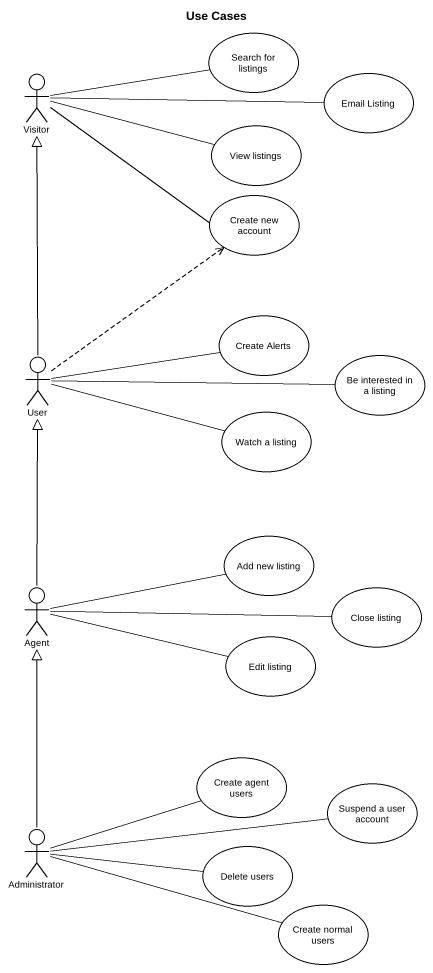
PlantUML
@startuml
title Use Cases
usecase "Search for listings" as Search_for_listings
actor Visitor
usecase "Email Listing" as Email_Listing
usecase "View listings" as View_listings
usecase "Create new account" as Create_new_account
usecase "Create Alerts" as Create_Alerts
actor User
usecase "Be interested in a listing" as Be_interested_in_a_listing
usecase "Watch a listing" as Watch_a_listing
usecase "Add new listing" as Add_new_listing
actor "Agent" as Agent_
usecase "Close listing" as Close_listing
usecase "Edit listing" as Edit_listing
usecase "Create agent users" as Create_agent_users
usecase "Suspend a user account" as Suspend_a_user_account
actor Administrator
usecase "Delete users" as Delete_users
usecase "Create normal users" as Create_normal_users
Visitor -right- Search_for_listings
Visitor -right- Email_Listing
Visitor -right- View_listings
Visitor -right- Create_new_account
User -up-|> Visitor
User .up.> Create_new_account
User -right- Create_Alerts
User -right- Be_interested_in_a_listing
User -right- Watch_a_listing
Agent_ -up-|> User
Agent_ -right- Add_new_listing
Agent_ -right- Close_listing
Agent_ -right- Edit_listing
Administrator -up-|> Agent_
Administrator -right- Create_agent_users
Administrator -right- Suspend_a_user_account
Administrator -right- Delete_users
Administrator -right- Create_normal_users
@enduml
